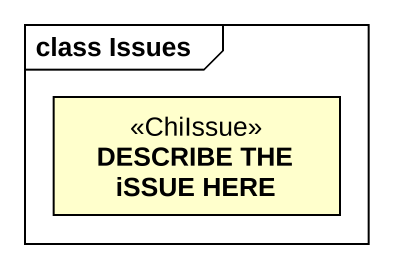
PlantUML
@startuml
mainframe class Issues
hide circle
hide empty members
class "DESCRIBE THE iSSUE HERE" as DESCRIBE_THE_iSSUE_HERE <<ChiIssue>>
@enduml
